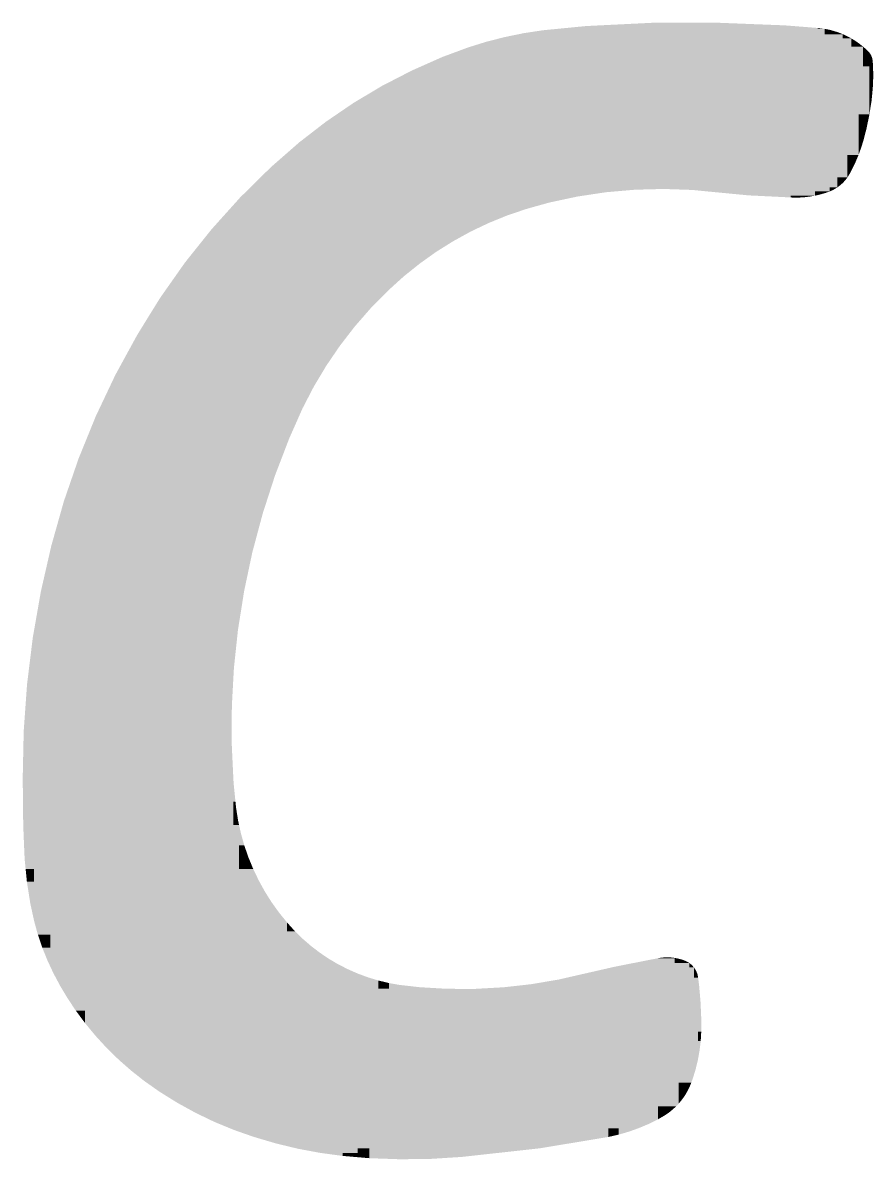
# Model space of a CAD drawing. Extents: x 149 to 8866, y 149 to 4853.
# Drawn here: x 5140.73 to 5161.25, y 4692.78 to 4720.2 of the extents above; entities that cross this region are included whole.
import ezdxf

# ---------------------------------------------------------------- set-up
doc = ezdxf.new("R2010")
doc.units = 0
doc.layers.add('L1D0', color=1, linetype='CONTINUOUS')

msp = doc.modelspace()

# ---------------------------------------------------------------- linework, layer by layer
at = {"layer": 'L1D0'}
for points in [[(5153.439, 4720.03), (5153.513, 4720.037), (5154.323, 4720.03), (5154.323, 4720.116)], [(5154.323, 4720.03), (5154.323, 4720.116), (5155.949, 4720.03), (5155.949, 4720.196)], [(5155.949, 4720.03), (5155.949, 4720.196), (5156.763, 4720.03), (5156.763, 4720.195)], [(5156.763, 4720.03), (5156.763, 4720.195), (5157.549, 4720.03), (5157.549, 4720.194)], [(5157.549, 4719.148), (5157.549, 4720.194), (5159.121, 4719.148), (5159.121, 4720.132)], [(5159.121, 4720.049), (5159.121, 4720.132), (5159.905, 4720.049), (5159.905, 4720.07)], [(5151.904, 4719.734), (5152.358, 4719.85), (5152.817, 4719.734), (5152.817, 4719.944)], [(5152.817, 4719.944), (5153.28, 4720.014), (5153.439, 4719.944), (5153.439, 4720.03)], [(5152.817, 4719.734), (5152.817, 4719.944), (5153.439, 4719.734), (5153.439, 4719.944)], [(5153.439, 4717.984), (5153.439, 4720.03), (5157.549, 4717.984), (5157.549, 4720.03)], [(5159.121, 4719.621), (5159.121, 4720.049), (5160.076, 4719.621), (5160.076, 4720.049)], [(5159.905, 4720.049), (5159.905, 4720.07), (5160.076, 4720.049), (5159.962, 4720.065)], [(5160.076, 4719.997), (5160.076, 4720.049), (5160.299, 4719.997), (5160.188, 4720.027)], [(5160.076, 4719.92), (5160.076, 4719.997), (5160.299, 4719.92), (5160.299, 4719.997)], [(5160.076, 4719.818), (5160.076, 4719.92), (5160.515, 4719.818), (5160.515, 4719.92)], [(5160.076, 4719.621), (5160.076, 4719.818), (5160.72, 4719.621), (5160.72, 4719.818)], [(5160.299, 4719.92), (5160.299, 4719.997), (5160.515, 4719.92), (5160.408, 4719.962)], [(5160.515, 4719.818), (5160.515, 4719.92), (5160.72, 4719.818), (5160.62, 4719.872)], [(5160.72, 4719.692), (5160.72, 4719.818), (5160.912, 4719.692), (5160.818, 4719.758)], [(5151.238, 4719.512), (5151.457, 4719.594), (5151.904, 4719.512), (5151.904, 4719.734)], [(5151.904, 4719.045), (5151.904, 4719.734), (5153.439, 4719.045), (5153.439, 4719.734)], [(5159.121, 4719.148), (5159.121, 4719.621), (5161.003, 4719.148), (5161.003, 4719.621)], [(5160.72, 4719.621), (5160.72, 4719.692), (5161.003, 4719.621), (5160.912, 4719.692)], [(5161.003, 4719.489), (5161.003, 4719.621), (5161.145, 4719.489), (5161.089, 4719.545)], [(5150.122, 4719.045), (5150.86, 4719.372), (5151.904, 4719.045), (5151.904, 4719.372)], [(5150.86, 4719.372), (5151.238, 4719.512), (5151.904, 4719.372), (5151.904, 4719.512)], [(5161.003, 4719.455), (5161.003, 4719.489), (5161.171, 4719.455), (5161.145, 4719.489)], [(5161.003, 4719.418), (5161.003, 4719.455), (5161.194, 4719.418), (5161.171, 4719.455)], [(5161.003, 4719.378), (5161.003, 4719.418), (5161.212, 4719.378), (5161.194, 4719.418)], [(5161.003, 4719.337), (5161.003, 4719.378), (5161.226, 4719.337), (5161.212, 4719.378)], [(5161.003, 4719.272), (5161.003, 4719.337), (5161.226, 4719.272), (5161.226, 4719.337)], [(5161.003, 4719.148), (5161.003, 4719.272), (5161.245, 4719.148), (5161.236, 4719.272)], [(5161.226, 4719.272), (5161.226, 4719.337), (5161.236, 4719.272), (5161.234, 4719.294)], [(5148.712, 4718.263), (5149.405, 4718.676), (5150.122, 4718.263), (5150.122, 4719.045)], [(5150.122, 4717.809), (5150.122, 4719.045), (5153.439, 4717.809), (5153.439, 4719.045)], [(5157.549, 4717.984), (5157.549, 4719.148), (5161.157, 4717.984), (5161.157, 4719.148)], [(5161.157, 4718.896), (5161.157, 4719.148), (5161.25, 4718.896), (5161.245, 4719.148)], [(5161.157, 4718.771), (5161.157, 4718.896), (5161.245, 4718.771), (5161.25, 4718.896)], [(5161.157, 4718.616), (5161.157, 4718.771), (5161.238, 4718.616), (5161.245, 4718.771)], [(5161.157, 4718.306), (5161.157, 4718.616), (5161.208, 4718.306), (5161.238, 4718.616)], [(5148.046, 4717.809), (5148.712, 4718.263), (5150.122, 4717.809), (5150.122, 4718.263)], [(5161.157, 4717.984), (5161.157, 4718.306), (5161.183, 4718.153), (5161.208, 4718.306)], [(5153.439, 4716.168), (5153.439, 4717.984), (5155.496, 4716.168), (5155.496, 4717.984)], [(5155.496, 4716.168), (5155.496, 4717.984), (5156.189, 4716.187), (5156.189, 4717.984)], [(5156.189, 4716.187), (5156.189, 4717.984), (5157.228, 4716.187), (5157.228, 4717.984)], [(5157.228, 4717.008), (5157.228, 4717.984), (5160.895, 4717.008), (5160.895, 4717.984)], [(5160.895, 4717.65), (5160.895, 4717.984), (5161.088, 4717.65), (5161.157, 4717.984)], [(5147.408, 4717.316), (5148.046, 4717.809), (5148.046, 4717.316)], [(5148.046, 4715.86), (5148.046, 4717.809), (5153.439, 4715.86), (5153.439, 4717.809)], [(5160.895, 4717.484), (5160.895, 4717.65), (5161.046, 4717.484), (5161.088, 4717.65)], [(5160.895, 4717.387), (5160.895, 4717.484), (5161.022, 4717.387), (5161.046, 4717.484)], [(5160.895, 4717.196), (5160.895, 4717.387), (5160.963, 4717.196), (5161.022, 4717.387)], [(5147.104, 4717.05), (5147.408, 4717.316), (5148.046, 4717.05), (5148.046, 4717.316)], [(5160.895, 4717.008), (5160.895, 4717.196), (5160.963, 4717.196)], [(5146.715, 4716.71), (5147.104, 4717.05), (5148.046, 4716.71), (5148.046, 4717.05)], [(5157.228, 4716.129), (5157.228, 4717.008), (5159.261, 4716.129), (5159.261, 4717.008)], [(5159.261, 4716.466), (5159.261, 4717.008), (5160.627, 4716.466), (5160.627, 4717.008)], [(5160.627, 4716.823), (5160.627, 4717.008), (5160.817, 4716.823), (5160.895, 4717.008)], [(5160.627, 4716.643), (5160.627, 4716.823), (5160.73, 4716.643), (5160.817, 4716.823)], [(5145.978, 4715.984), (5146.715, 4716.71), (5148.046, 4715.984), (5148.046, 4716.71)], [(5160.627, 4716.555), (5160.627, 4716.643), (5160.682, 4716.555), (5160.73, 4716.643)], [(5160.627, 4716.466), (5160.627, 4716.555), (5160.665, 4716.525), (5160.682, 4716.555)], [(5159.261, 4716.223), (5159.261, 4716.466), (5160.381, 4716.223), (5160.381, 4716.466)], [(5160.381, 4716.411), (5160.381, 4716.466), (5160.585, 4716.411), (5160.627, 4716.466)], [(5160.381, 4716.358), (5160.381, 4716.411), (5160.54, 4716.358), (5160.585, 4716.411)], [(5160.381, 4716.309), (5160.381, 4716.358), (5160.49, 4716.309), (5160.54, 4716.358)], [(5160.381, 4716.223), (5160.381, 4716.309), (5160.437, 4716.264), (5160.49, 4716.309)], [(5145.585, 4715.547), (5145.978, 4715.984), (5148.046, 4715.547), (5148.046, 4715.984)], [(5153.439, 4715.86), (5153.439, 4716.168), (5154.118, 4716.005), (5154.118, 4716.168)], [(5154.118, 4716.005), (5154.118, 4716.168), (5154.804, 4716.108), (5154.804, 4716.168)], [(5154.804, 4716.108), (5154.804, 4716.168), (5155.496, 4716.168)], [(5157.228, 4716.129), (5156.883, 4716.163), (5157.228, 4716.187), (5156.189, 4716.187)], [(5159.261, 4715.982), (5158.243, 4716.032), (5159.261, 4716.129), (5157.228, 4716.129)], [(5159.261, 4716.026), (5159.261, 4716.223), (5159.848, 4716.026), (5159.848, 4716.223)], [(5159.327, 4715.978), (5159.261, 4715.982), (5159.327, 4716.026), (5159.261, 4716.026)], [(5159.327, 4715.978), (5159.327, 4716.026), (5159.458, 4715.979), (5159.458, 4716.026)], [(5159.458, 4715.979), (5159.458, 4716.026), (5159.589, 4715.987), (5159.589, 4716.026)], [(5159.589, 4715.987), (5159.589, 4716.026), (5159.719, 4716.003), (5159.848, 4716.026)], [(5159.848, 4716.126), (5159.848, 4716.223), (5160.197, 4716.126), (5160.197, 4716.223)], [(5159.848, 4716.026), (5159.848, 4716.126), (5159.976, 4716.055), (5159.976, 4716.126)], [(5159.976, 4716.055), (5159.976, 4716.126), (5160.102, 4716.092), (5160.102, 4716.126)], [(5160.102, 4716.092), (5160.102, 4716.126), (5160.164, 4716.114), (5160.197, 4716.126)], [(5160.197, 4716.186), (5160.197, 4716.223), (5160.322, 4716.186), (5160.381, 4716.223)], [(5160.197, 4716.126), (5160.197, 4716.186), (5160.261, 4716.154), (5160.322, 4716.186)], [(5148.046, 4715.547), (5148.046, 4715.86), (5152.416, 4715.547), (5152.416, 4715.86)], [(5152.416, 4715.547), (5152.416, 4715.86), (5152.873, 4715.702), (5152.873, 4715.86)], [(5152.873, 4715.702), (5152.873, 4715.86), (5153.104, 4715.767), (5153.439, 4715.86)], [(5144.641, 4714.407), (5145.287, 4715.215), (5145.585, 4714.407), (5145.585, 4715.547)], [(5145.585, 4714.407), (5145.585, 4715.547), (5149.126, 4714.407), (5149.126, 4715.547)], [(5149.126, 4714.925), (5149.126, 4715.547), (5151.113, 4714.925), (5151.113, 4715.547)], [(5151.113, 4715.365), (5151.113, 4715.547), (5151.97, 4715.365), (5151.97, 4715.547)], [(5151.97, 4715.365), (5151.97, 4715.547), (5152.416, 4715.547)], [(5151.113, 4715.158), (5151.113, 4715.365), (5151.535, 4715.158), (5151.97, 4715.365)], [(5151.113, 4714.925), (5151.113, 4715.158), (5151.535, 4715.158)], [(5149.126, 4714.39), (5149.126, 4714.925), (5150.312, 4714.39), (5150.312, 4714.925)], [(5150.312, 4714.39), (5150.312, 4714.925), (5150.705, 4714.67), (5151.113, 4714.925)], [(5143.891, 4713.311), (5144.046, 4713.561), (5144.641, 4713.311), (5144.641, 4714.407)], [(5144.641, 4713.311), (5144.641, 4714.407), (5149.126, 4713.311), (5149.126, 4714.407)], [(5149.126, 4714.089), (5149.126, 4714.39), (5149.936, 4714.089), (5150.312, 4714.39)], [(5149.126, 4713.928), (5149.126, 4714.089), (5149.757, 4713.928), (5149.936, 4714.089)], [(5149.126, 4713.311), (5149.126, 4713.928), (5149.539, 4713.73), (5149.757, 4713.928)], [(5143.486, 4712.655), (5143.773, 4713.121), (5143.891, 4712.655), (5143.891, 4713.311)], [(5143.891, 4711.917), (5143.891, 4713.311), (5148.05, 4711.917), (5148.05, 4713.311)], [(5148.05, 4712.868), (5148.05, 4713.311), (5148.74, 4712.868), (5149.126, 4713.311)], [(5148.05, 4712.402), (5148.05, 4712.868), (5148.38, 4712.402), (5148.74, 4712.868)], [(5143.083, 4711.917), (5143.486, 4712.655), (5143.891, 4711.917), (5143.891, 4712.655)], [(5148.05, 4711.917), (5148.05, 4712.402), (5148.38, 4712.402)], [(5142.58, 4710.889), (5142.961, 4711.693), (5143.083, 4710.889), (5143.083, 4711.917)], [(5143.083, 4710.889), (5143.083, 4711.917), (5147.478, 4710.889), (5147.478, 4711.917)], [(5147.478, 4710.889), (5147.478, 4711.917), (5147.748, 4711.411), (5148.05, 4711.917)], [(5142.079, 4709.688), (5142.492, 4710.703), (5142.58, 4709.688), (5142.58, 4710.889)], [(5142.58, 4709.688), (5142.58, 4710.889), (5146.975, 4709.688), (5146.975, 4710.889)], [(5146.975, 4710.62), (5146.975, 4710.889), (5147.359, 4710.62), (5147.478, 4710.889)], [(5146.975, 4710.179), (5146.975, 4710.62), (5147.163, 4710.179), (5147.359, 4710.62)], [(5146.975, 4709.688), (5146.975, 4710.179), (5147.163, 4710.179)], [(5141.722, 4708.652), (5142.079, 4709.688), (5146.615, 4708.652), (5146.615, 4709.688)], [(5146.615, 4708.652), (5146.615, 4709.688), (5146.817, 4709.277), (5146.975, 4709.688)], [(5141.42, 4707.581), (5141.573, 4708.124), (5141.722, 4707.581), (5141.722, 4708.652)], [(5141.722, 4707.581), (5141.722, 4708.652), (5146.312, 4707.581), (5146.312, 4708.652)], [(5146.312, 4707.581), (5146.312, 4708.652), (5146.52, 4708.358), (5146.615, 4708.652)], [(5141.168, 4706.479), (5141.42, 4707.581), (5141.42, 4706.479)], [(5141.42, 4706.479), (5141.42, 4707.581), (5146.07, 4706.479), (5146.07, 4707.581)], [(5146.07, 4706.48), (5146.07, 4707.581), (5146.27, 4707.425), (5146.312, 4707.581)], [(5140.973, 4705.366), (5141.168, 4706.479), (5141.168, 4705.366)], [(5141.168, 4705.366), (5141.168, 4706.479), (5145.903, 4705.366), (5145.903, 4706.479)], [(5145.903, 4706.003), (5145.903, 4706.479), (5145.995, 4706.003), (5146.07, 4706.479)], [(5145.903, 4705.366), (5145.903, 4706.003), (5145.922, 4705.548), (5145.995, 4706.003)], [(5140.835, 4704.245), (5140.973, 4705.366), (5140.973, 4704.245)], [(5140.973, 4704.245), (5140.973, 4705.366), (5145.804, 4704.245), (5145.804, 4705.366)], [(5145.804, 4704.245), (5145.804, 4705.366), (5145.825, 4704.631), (5145.903, 4705.366)], [(5140.754, 4703.118), (5140.835, 4704.245), (5140.835, 4703.118)], [(5140.835, 4703.118), (5140.835, 4704.245), (5145.774, 4703.118), (5145.774, 4704.245)], [(5145.774, 4703.118), (5145.774, 4704.245), (5145.775, 4703.71), (5145.804, 4704.245)], [(5140.73, 4701.985), (5140.742, 4702.553), (5140.754, 4701.985), (5140.754, 4703.118)], [(5140.754, 4701.985), (5140.754, 4703.118), (5145.773, 4701.985), (5145.773, 4703.118)], [(5145.773, 4702.788), (5145.773, 4703.118), (5145.774, 4703.118)], [(5145.773, 4701.985), (5145.773, 4702.788), (5145.811, 4701.985)], [(5140.742, 4700.85), (5140.73, 4701.985), (5145.811, 4700.85), (5145.811, 4701.985)], [(5145.811, 4701.408), (5145.811, 4701.985), (5145.863, 4701.408), (5145.817, 4701.867)], [(5145.811, 4701.256), (5145.811, 4701.408), (5145.878, 4701.256), (5145.863, 4701.408)], [(5145.811, 4700.953), (5145.811, 4701.256), (5145.926, 4700.953), (5145.878, 4701.256)], [(5145.811, 4700.85), (5145.811, 4700.953), (5145.949, 4700.85), (5145.926, 4700.953)], [(5140.765, 4700.283), (5140.742, 4700.85), (5140.8, 4700.283), (5140.8, 4700.85)], [(5140.8, 4699.786), (5140.8, 4700.85), (5145.949, 4699.786), (5145.949, 4700.85)], [(5145.949, 4700.358), (5145.949, 4700.85), (5146.074, 4700.358), (5145.992, 4700.654)], [(5145.949, 4700.069), (5145.949, 4700.358), (5146.174, 4700.069), (5146.074, 4700.358)], [(5140.8, 4699.786), (5140.777, 4700.015), (5140.8, 4700.283), (5140.765, 4700.283)], [(5145.949, 4699.786), (5145.949, 4700.069), (5146.291, 4699.786), (5146.174, 4700.069)], [(5140.83, 4699.482), (5140.8, 4699.786), (5141.006, 4699.482), (5141.006, 4699.786)], [(5141.006, 4698.527), (5141.006, 4699.786), (5146.291, 4698.527), (5146.291, 4699.786)], [(5146.291, 4699.241), (5146.291, 4699.786), (5146.572, 4699.241), (5146.424, 4699.509)], [(5140.913, 4698.953), (5140.83, 4699.482), (5141.006, 4698.953), (5141.006, 4699.482)], [(5146.291, 4698.982), (5146.291, 4699.241), (5146.735, 4698.982), (5146.572, 4699.241)], [(5146.291, 4698.734), (5146.291, 4698.982), (5146.914, 4698.734), (5146.735, 4698.982)], [(5141.006, 4698.527), (5140.97, 4698.691), (5141.006, 4698.953), (5140.913, 4698.953)], [(5146.291, 4698.495), (5146.291, 4698.734), (5147.107, 4698.495), (5146.914, 4698.734)], [(5141.095, 4698.204), (5141.006, 4698.527), (5141.399, 4698.204), (5141.399, 4698.527)], [(5141.399, 4697.425), (5141.399, 4698.527), (5146.291, 4697.425), (5146.291, 4698.527)], [(5146.291, 4698.284), (5146.291, 4698.495), (5147.107, 4698.284), (5147.107, 4698.495)], [(5147.107, 4698.284), (5147.107, 4698.495), (5147.298, 4698.284), (5147.21, 4698.381)], [(5141.202, 4697.887), (5141.095, 4698.204), (5141.399, 4697.887), (5141.399, 4698.204)], [(5146.291, 4697.929), (5146.291, 4698.284), (5147.298, 4697.929), (5147.298, 4698.284)], [(5147.298, 4697.929), (5147.298, 4698.284), (5147.685, 4697.929), (5147.486, 4698.101)], [(5141.399, 4697.425), (5141.328, 4697.576), (5141.399, 4697.887), (5141.202, 4697.887)], [(5146.291, 4697.425), (5146.291, 4697.929), (5147.685, 4697.425), (5147.685, 4697.929)], [(5147.685, 4697.622), (5147.685, 4697.929), (5148.111, 4697.622), (5147.894, 4697.769)], [(5147.685, 4697.425), (5147.685, 4697.622), (5148.111, 4697.425), (5148.111, 4697.622)], [(5148.111, 4697.425), (5148.111, 4697.622), (5148.462, 4697.425), (5148.338, 4697.488)], [(5155.022, 4697.168), (5155.022, 4697.43), (5156.051, 4697.168), (5156.051, 4697.632)], [(5156.051, 4697.632), (5156.087, 4697.639), (5156.161, 4697.632), (5156.161, 4697.649)], [(5156.051, 4697.413), (5156.051, 4697.632), (5156.457, 4697.413), (5156.457, 4697.632)], [(5156.161, 4697.632), (5156.161, 4697.649), (5156.235, 4697.632), (5156.235, 4697.654)], [(5156.235, 4697.632), (5156.235, 4697.654), (5156.31, 4697.632), (5156.31, 4697.654)], [(5156.31, 4697.632), (5156.31, 4697.654), (5156.384, 4697.632), (5156.384, 4697.65)], [(5156.384, 4697.632), (5156.384, 4697.65), (5156.457, 4697.632), (5156.457, 4697.641)], [(5156.457, 4697.609), (5156.457, 4697.641), (5156.603, 4697.609), (5156.531, 4697.627)], [(5156.457, 4697.572), (5156.457, 4697.609), (5156.603, 4697.572), (5156.603, 4697.609)], [(5156.603, 4697.572), (5156.603, 4697.609), (5156.708, 4697.572), (5156.674, 4697.586)], [(5141.638, 4696.958), (5141.473, 4697.267), (5141.638, 4697.425), (5141.399, 4697.425)], [(5141.638, 4696.958), (5141.638, 4697.425), (5143.048, 4696.958), (5143.048, 4697.425)], [(5143.048, 4697.263), (5143.048, 4697.425), (5148.462, 4697.263), (5148.462, 4697.425)], [(5148.462, 4697.263), (5148.462, 4697.425), (5148.813, 4697.263), (5148.572, 4697.369)], [(5154.001, 4697.007), (5154.001, 4697.197), (5155.022, 4697.007), (5155.022, 4697.43)], [(5156.051, 4697.168), (5156.051, 4697.413), (5156.922, 4697.168), (5156.922, 4697.413)], [(5156.457, 4697.515), (5156.457, 4697.572), (5156.708, 4697.515), (5156.708, 4697.572)], [(5156.457, 4697.413), (5156.457, 4697.515), (5156.816, 4697.413), (5156.816, 4697.515)], [(5156.708, 4697.541), (5156.708, 4697.572), (5156.775, 4697.541), (5156.731, 4697.563)], [(5156.708, 4697.515), (5156.708, 4697.541), (5156.816, 4697.515), (5156.775, 4697.541)], [(5156.816, 4697.45), (5156.816, 4697.515), (5156.89, 4697.45), (5156.854, 4697.485)], [(5156.816, 4697.413), (5156.816, 4697.45), (5156.922, 4697.413), (5156.89, 4697.45)], [(5156.922, 4697.331), (5156.922, 4697.413), (5156.974, 4697.331), (5156.95, 4697.373)], [(5156.922, 4697.286), (5156.922, 4697.331), (5156.994, 4697.286), (5156.974, 4697.331)], [(5143.048, 4695.184), (5143.048, 4697.263), (5148.813, 4695.184), (5148.813, 4697.263)], [(5148.813, 4697.096), (5148.813, 4697.263), (5149.31, 4697.096), (5149.059, 4697.172)], [(5148.813, 4696.895), (5148.813, 4697.096), (5149.31, 4696.895), (5149.31, 4697.096)], [(5149.31, 4696.895), (5149.31, 4697.096), (5149.566, 4696.895), (5149.566, 4697.034)], [(5153.002, 4697.007), (5153.671, 4697.121), (5154.001, 4697.007), (5154.001, 4697.197)], [(5155.022, 4696.574), (5155.022, 4697.168), (5157.024, 4696.574), (5157.024, 4697.168)], [(5156.922, 4697.24), (5156.922, 4697.286), (5157.01, 4697.24), (5156.994, 4697.286)], [(5156.922, 4697.192), (5156.922, 4697.24), (5157.02, 4697.192), (5157.01, 4697.24)], [(5156.922, 4697.168), (5156.922, 4697.192), (5157.024, 4697.168), (5157.02, 4697.192)], [(5157.024, 4696.574), (5157.024, 4697.168), (5157.083, 4696.574), (5157.049, 4696.97)], [(5141.818, 4696.658), (5141.638, 4696.958), (5143.048, 4696.658), (5143.048, 4696.958)], [(5148.813, 4695.18), (5148.813, 4696.895), (5150.97, 4695.18), (5150.97, 4696.895)], [(5149.566, 4696.974), (5149.566, 4697.034), (5149.956, 4696.974), (5149.825, 4696.988)], [(5149.566, 4696.895), (5149.566, 4696.974), (5149.956, 4696.895), (5149.956, 4696.974)], [(5149.956, 4696.895), (5149.956, 4696.974), (5150.97, 4696.895), (5150.293, 4696.935)], [(5150.97, 4695.18), (5150.97, 4696.895), (5151.649, 4695.18), (5151.649, 4696.894)], [(5151.649, 4696.894), (5152.327, 4696.932), (5153.002, 4696.894), (5153.002, 4697.007)], [(5151.649, 4695.18), (5151.649, 4696.894), (5153.002, 4695.18), (5153.002, 4696.894)], [(5153.002, 4696.574), (5153.002, 4697.007), (5155.022, 4696.574), (5155.022, 4697.007)], [(5142.012, 4696.367), (5141.818, 4696.658), (5143.048, 4696.367), (5143.048, 4696.658)], [(5153.002, 4695.863), (5153.002, 4696.574), (5157.083, 4695.863), (5157.083, 4696.574)], [(5157.083, 4695.863), (5157.083, 4696.574), (5157.1, 4695.863), (5157.1, 4696.176)], [(5142.235, 4696.066), (5142.116, 4696.227), (5142.235, 4696.367), (5142.012, 4696.367)], [(5142.235, 4696.066), (5142.235, 4696.367), (5143.048, 4696.066), (5143.048, 4696.367)], [(5142.49, 4695.758), (5142.235, 4696.066), (5143.048, 4695.758), (5143.048, 4696.066)], [(5143.048, 4695.184), (5142.761, 4695.463), (5143.048, 4695.758), (5142.49, 4695.758)], [(5153.002, 4695.18), (5153.002, 4695.863), (5157.019, 4695.18), (5157.019, 4695.863)], [(5157.019, 4695.634), (5157.019, 4695.863), (5157.087, 4695.634), (5157.1, 4695.863)], [(5157.019, 4695.18), (5157.019, 4695.634), (5157.059, 4695.406), (5157.087, 4695.634)], [(5143.349, 4694.92), (5143.048, 4695.184), (5144.902, 4694.92), (5144.902, 4695.184)], [(5144.902, 4693.903), (5144.902, 4695.184), (5148.813, 4693.903), (5148.813, 4695.184)], [(5148.813, 4693.05), (5148.813, 4695.18), (5153.214, 4693.05), (5153.214, 4695.18)], [(5153.214, 4694.123), (5153.214, 4695.18), (5156.553, 4694.123), (5156.553, 4695.18)], [(5156.553, 4694.956), (5156.553, 4695.18), (5156.965, 4694.956), (5157.019, 4695.18)], [(5143.827, 4694.557), (5143.663, 4694.672), (5143.827, 4694.92), (5143.349, 4694.92)], [(5143.827, 4694.557), (5143.827, 4694.92), (5144.902, 4694.557), (5144.902, 4694.92)], [(5156.553, 4694.737), (5156.553, 4694.956), (5156.898, 4694.737), (5156.965, 4694.956)], [(5156.553, 4694.629), (5156.553, 4694.737), (5156.858, 4694.629), (5156.898, 4694.737)], [(5156.553, 4694.586), (5156.553, 4694.629), (5156.842, 4694.586), (5156.858, 4694.629)], [(5156.553, 4694.502), (5156.553, 4694.586), (5156.805, 4694.502), (5156.842, 4694.586)], [(5144.032, 4694.412), (5143.827, 4694.557), (5144.902, 4694.412), (5144.902, 4694.557)], [(5144.46, 4694.146), (5144.032, 4694.412), (5144.902, 4694.146), (5144.902, 4694.412)], [(5156.553, 4694.421), (5156.553, 4694.502), (5156.764, 4694.421), (5156.805, 4694.502)], [(5156.553, 4694.342), (5156.553, 4694.421), (5156.718, 4694.342), (5156.764, 4694.421)], [(5156.553, 4694.266), (5156.553, 4694.342), (5156.667, 4694.266), (5156.718, 4694.342)], [(5144.902, 4693.903), (5144.46, 4694.146), (5144.902, 4694.146)], [(5153.214, 4693.322), (5153.214, 4694.123), (5154.858, 4693.322), (5154.858, 4694.123)], [(5154.858, 4693.746), (5154.858, 4694.123), (5156.053, 4693.746), (5156.053, 4694.123)], [(5156.053, 4694.057), (5156.053, 4694.123), (5156.49, 4694.057), (5156.553, 4694.123)], [(5156.053, 4693.936), (5156.053, 4694.057), (5156.353, 4693.936), (5156.353, 4694.057)], [(5156.353, 4693.936), (5156.353, 4694.057), (5156.423, 4693.995), (5156.49, 4694.057)], [(5156.553, 4694.123), (5156.553, 4694.266), (5156.612, 4694.193), (5156.667, 4694.266)], [(5145.821, 4693.493), (5145.355, 4693.685), (5145.821, 4693.903), (5144.902, 4693.903)], [(5145.821, 4693.493), (5145.821, 4693.903), (5146.839, 4693.493), (5146.839, 4693.903)], [(5146.839, 4693.166), (5146.839, 4693.903), (5148.813, 4693.166), (5148.813, 4693.903)], [(5156.053, 4693.882), (5156.053, 4693.936), (5156.28, 4693.882), (5156.353, 4693.936)], [(5156.053, 4693.832), (5156.053, 4693.882), (5156.203, 4693.832), (5156.28, 4693.882)], [(5156.053, 4693.746), (5156.053, 4693.832), (5156.163, 4693.81), (5156.203, 4693.832)], [(5146.317, 4693.32), (5146.059, 4693.409), (5146.317, 4693.493), (5145.821, 4693.493)], [(5146.839, 4693.166), (5146.317, 4693.32), (5146.839, 4693.493), (5146.317, 4693.493)], [(5154.858, 4693.534), (5154.858, 4693.746), (5155.59, 4693.534), (5155.59, 4693.746)], [(5154.858, 4693.322), (5154.858, 4693.534), (5155.106, 4693.378), (5155.106, 4693.534)], [(5155.106, 4693.378), (5155.106, 4693.534), (5155.351, 4693.449), (5155.59, 4693.534)], [(5155.59, 4693.534), (5155.59, 4693.746), (5155.825, 4693.633), (5156.053, 4693.746)], [(5153.214, 4693.05), (5153.214, 4693.322), (5154.732, 4693.301), (5154.858, 4693.322)], [(5147.906, 4692.938), (5147.37, 4693.038), (5147.906, 4693.166), (5146.839, 4693.166)], [(5147.906, 4692.938), (5147.906, 4693.166), (5148.813, 4692.938), (5148.813, 4693.166)], [(5148.447, 4692.865), (5147.906, 4692.938), (5148.447, 4692.938)], [(5148.718, 4692.842), (5148.447, 4692.865), (5148.718, 4692.938), (5148.447, 4692.938)], [(5148.813, 4692.834), (5148.718, 4692.842), (5148.813, 4692.938), (5148.718, 4692.938)], [(5149.089, 4692.81), (5148.813, 4692.834), (5149.089, 4693.05), (5148.813, 4693.05)], [(5149.831, 4692.784), (5149.089, 4692.81), (5149.831, 4693.05), (5149.089, 4693.05)], [(5149.831, 4692.784), (5149.831, 4693.05), (5150.573, 4692.793), (5150.573, 4693.05)], [(5150.573, 4692.793), (5150.573, 4693.05), (5151.315, 4692.84), (5151.315, 4693.05)], [(5151.315, 4692.84), (5151.315, 4693.05), (5151.683, 4692.88), (5153.214, 4693.05)]]:
    msp.add_solid(points, dxfattribs=at)

doc.saveas('drawing.dxf')
